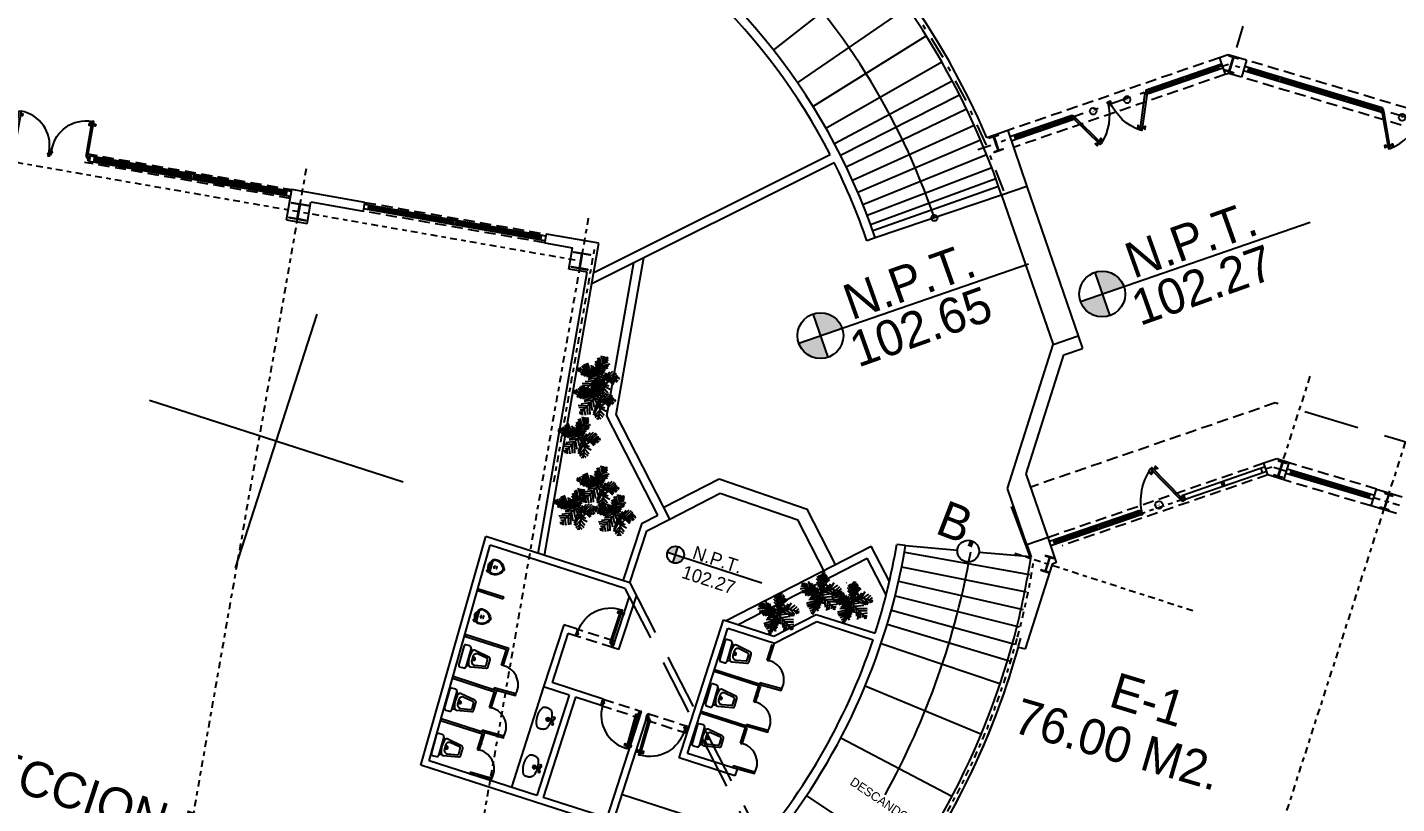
# Model space of a CAD drawing. Header units: millimetres. Extents: x 99 to 472, y 49 to 338.
# Drawn here: x 253.04 to 283.82, y 134.84 to 152.29 of the extents above; entities that cross this region are included whole.
import ezdxf
from ezdxf.enums import TextEntityAlignment as Align

# ---------------------------------------------------------------- set-up
doc = ezdxf.new("R2010")
doc.units = ezdxf.units.MM
for name, pattern in [('ACAD_ISO04W100', [30.5, 24, -3, 0.5, -3]), ('DASHDOT', [1, 0.5, -0.25, 0, -0.25]), ('HIDDEN', [0.375, 0.25, -0.125])]:
    doc.linetypes.add(name, pattern=pattern)
for name, color, linetype in [('AUX2', 6, 'Continuous'), ('BANQUETA', 4, 'Continuous'), ('BANQUETA.', 2, 'Continuous'), ('CALLES', 4, 'Continuous'), ('COLS', 1, 'Continuous'), ('CROQUIS', 8, 'Continuous'), ('EJE', 8, 'DASHDOT'), ('EJES CALLE', 4, 'ACAD_ISO04W100'), ('LOCALES', 5, 'Continuous'), ('MOBB', 244, 'Continuous'), ('MURO', 5, 'Continuous'), ('NIVELES', 32, 'Continuous'), ('PUERTA', 4, 'Continuous'), ('PUERTAS', 2, 'Continuous'), ('TEXTOS_Y_COTAS', 7, 'Continuous'), ('TRAZO', 8, 'Continuous'), ('veg', 3, 'Continuous')]:
    doc.layers.add(name, color=color, linetype=linetype)
doc.styles.add('ATTR', font='romans.shx', dxfattribs={"width": 0.8, "height": 0.7})
doc.styles.add('H1', font='hand.shx', dxfattribs={"height": 0.15})

# ---------------------------------------------------------------- blocks, each defined once
blk = doc.blocks.new('arbol4')
for p, q in [((-0.36954, 1.97838), (-1.23894, 2.39634)), ((-0.45648, 2.42424), (-0.9564, 2.75862)), ((-0.54342, 2.81436), (-0.7173, 2.95368)), ((0.06774, -0.40404), (-0.56226, 3.01596)), ((-0.4782, 2.70288), (-0.32604, 2.95368)), ((-0.39126, 2.20134), (-0.08694, 2.56356)), ((-0.2826, 1.75548), (0.34776, 2.47998)), ((-0.2391, 1.25388), (0.69552, 2.39634)), ((-2.78214, 0.78018), (-3.28206, 0.6966)), ((-2.36916, 0.41796), (-3.23856, 0.25074)), ((-1.82226, -0.13404), (-3.08226, 1.12596)), ((-2.84736, 0.86382), (-2.8908, 1.33752)), ((-2.54304, 1.30962), (-2.47788, 0.52944)), ((-2.23878, 1.1703), (-2.0214, 0.05574)), ((-2.0649, 1.28178), (-1.3911, -0.16722)), ((-0.80424, -0.27864), (-1.7823, 1.11456)), ((-0.15216, 0.75234), (-1.5867, 1.72758)), ((-0.2391, 1.28178), (-1.41282, 2.03412)), ((-1.3911, 1.03098), (-0.10872, 0.41796)), ((-1.17372, 0.41796), (0, -0.11148)), ((-0.10872, 0.58512), (0.58686, 1.86696)), ((0, 0), (0.60858, 1.1982)), ((0.06774, -0.40404), (1.68774, 0.13596)), ((0.30426, -0.30654), (0.73896, 1.05882)), ((0.6738, -0.19506), (1.13022, 1.1703)), ((1.04328, -0.05574), (1.45626, 1.47684)), ((1.39104, 0.02784), (1.71708, 1.53258)), ((1.52148, 0.05574), (2.86902, -0.30654)), ((1.68774, 0.13596), (2.94774, 1.75596)), ((1.69536, 0.13932), (1.93446, 1.75548)), ((1.84746, 0.33438), (2.95596, -0.0279)), ((1.9779, 1.44894), (2.0214, 0.58512)), ((2.06484, 0.58512), (2.99946, 0.25074)), ((2.1735, 1.56042), (2.30394, 0.9474)), ((2.23872, 0.78018), (2.95596, 0.66876)), ((2.39088, 1.644), (2.58648, 1.30962)), ((2.49954, 1.14246), (2.99946, 1.08672)), ((2.6952, 1.3932), (3.1299, 1.44894)), ((2.71692, 1.78332), (2.78208, 1.56042)), ((-1.93446, -0.0279), (-3.06468, -0.08364)), ((-1.6302, -0.19506), (-2.80386, -0.75234)), ((-0.97812, -1.30968), (-2.4996, -1.53258)), ((-1.6302, -2.1456), (-2.4996, -2.28492)), ((-1.3911, -1.6998), (-2.47788, -1.72764)), ((-1.5432, -1.97844), (-2.34744, -1.95054)), ((-1.21722, -0.22296), (-2.217, -0.89172)), ((-1.28226, -1.57404), (-2.18226, -3.10404)), ((0.06774, -0.40404), (-1.82226, -0.13404)), ((-0.89118, -0.27864), (-1.73886, -0.9753)), ((-0.84768, -1.17036), (-1.73886, -1.17036)), ((-1.43454, -1.83912), (-1.30416, -3.1209)), ((0.06774, -0.40404), (-1.28226, -1.57404)), ((-0.32604, -0.33438), (-1.21722, -0.89172)), ((-1.17372, -1.50474), (-0.99984, -3.06516)), ((-0.32604, -0.75234), (-1.13028, -1.00314)), ((-0.9564, -1.30968), (-0.69552, -2.81436)), ((-0.73902, -1.08672), (-0.45648, -2.3685)), ((-0.49992, -0.91956), (-0.30432, -1.81122)), ((-0.21738, -0.61302), (-0.15216, -1.28178)), ((0.21732, -0.58518), (-0.02172, -1.61616)), ((0.06774, -0.40404), (1.14774, -1.75404)), ((0.17388, -0.55734), (1.52148, -0.9753)), ((0.36948, -0.78024), (0.1956, -1.95054)), ((0.60858, -1.08672), (0.28254, -2.56356)), ((0.45642, -0.30654), (1.63014, -0.91956)), ((0.91284, -1.4211), (0.45642, -2.81436)), ((0.52164, -0.9474), (1.99962, -1.28178)), ((1.15194, -1.75548), (0.56508, -3.14874)), ((0.73896, -0.19506), (1.91268, -0.75234)), ((0.80418, -1.30968), (2.28216, -1.53258)), ((1.28238, -2.22918), (1.02156, -3.093)), ((1.04328, -1.58832), (2.23872, -1.78338)), ((1.14774, -1.75404), (1.68774, -3.55404)), ((1.15194, -0.05574), (2.1735, -0.61302)), ((1.17372, -1.75548), (2.49954, -2.1456)), ((1.21716, -1.9227), (2.39088, -2.3964)), ((-1.7823, -2.45214), (-2.47788, -2.53572)), ((-1.99968, -2.78652), (-2.39094, -2.95368)), ((-1.89102, -2.6193), (-1.84752, -3.06516)), ((-1.67364, -2.25708), (-1.60842, -3.03726)), ((1.43454, -2.67504), (1.23888, -3.31596)), ((1.3476, -2.3685), (2.4126, -2.8422)), ((1.43454, -2.70288), (2.13006, -3.093)), ((1.5432, -3.14874), (1.45626, -3.45528)), ((1.5432, -3.00942), (1.91268, -3.26022)), ((1.67358, -3.39954), (1.76052, -3.45528))]:
    blk.add_line(p, q)
at = {"style": 'ATTR', "width": 0.8, "flags": 9}
blk.add_attdef('ESTCODE', (0.06774, -0.40404), '', height=0.042, dxfattribs=at)
blk = doc.blocks.new('A$C20FC3698')
at = {"layer": 'veg', "xscale": 0.9999998995489492, "yscale": 0.9999998995489492, "zscale": 0.9999998995489492}
blk.add_blockref('arbol4', (3.28, 3.55, -6.65), dxfattribs=at)
blk = doc.blocks.new('PUE90')
at = {"color": 0, "linetype": 'ByBlock'}
for p, q in [((-0.871, 0.776), (-0.862, 0.776)), ((-0.871, 0.749), (-0.862, 0.749)), ((-0.862, 0.777), (-0.862, 0.749)), ((-0.856, 0.782), (-0.857, 0.782)), ((-0.855, 0.744), (-0.857, 0.744)), ((-0.855, 0.784), (-0.855, 0.742)), ((-0.845, 0.789), (-0.85, 0.789)), ((-0.85, 0.737), (-0.845, 0.737)), ((-0.805, 0.789), (-0.8, 0.789)), ((-0.8, 0.737), (-0.805, 0.737)), ((-0.795, 0.784), (-0.795, 0.742)), ((-0.795, 0.782), (-0.794, 0.782)), ((-0.795, 0.744), (-0.794, 0.744)), ((-0.789, 0.777), (-0.789, 0.749)), ((-0.779, 0.749), (-0.789, 0.749)), ((-0.779, 0.776), (-0.788, 0.776))]:
    blk.add_line(p, q, dxfattribs=at)
for points in [[(-0.898, 0.789), (-0.898, 0.737), (-0.871, 0.744), (-0.871, 0.781)], [(-0.805, 0.026), (-0.845, 0.026), (-0.845, 0.833), (-0.805, 0.833)], [(-0.752, 0.789), (-0.752, 0.737), (-0.779, 0.744), (-0.779, 0.781)], [(-0.872, 0.056), (-0.9, 0.056), (-0.9, -0.056), (-0.872, -0.056)], [(-0.87, -0.01), (-0.846, -0.01), (-0.846, -0.008), (-0.868, -0.008), (-0.868, 0.016), (-0.87, 0.016)], [(-0.03, -0.01), (-0.054, -0.01), (-0.054, -0.008), (-0.032, -0.008), (-0.032, 0.016), (-0.03, 0.016)], [(-0.028, 0.056), (0, 0.056), (0, -0.056), (-0.028, -0.056)]]:
    blk.add_lwpolyline(points, close=True, dxfattribs=at)
for centre, radius, start, end in [((-0.857, 0.777), 0.005, 90, 180), ((-0.857, 0.749), 0.005, 180, 270), ((-0.85, 0.784), 0.005, 90, 180), ((-0.85, 0.742), 0.005, 180, 270), ((-0.805, 0.056), 0.777, 0, 90), ((-0.8, 0.784), 0.005, 360, 90), ((-0.8, 0.742), 0.005, 270, 0), ((-0.794, 0.777), 0.005, 0, 90), ((-0.794, 0.749), 0.005, 270, 0)]:
    blk.add_arc(centre, radius, start, end, dxfattribs=at)
blk = doc.blocks.new('MUBA02PL')
at = {"color": 0, "linetype": 'ByBlock'}
for p, q in [((0.025, -0.225), (0.025, 0.225)), ((0.145, 0.25), (0.05, 0.25)), ((0.18, 0.212), (0.18, 0.215)), ((0.18, 0.212), (0.18, -0.212)), ((0.208, 0.178), (0.238, 0.171)), ((0.609, 0.128), (0.284, 0.187)), ((0.65, -0.079), (0.65, 0.079)), ((0.05, -0.25), (0.145, -0.25)), ((0.18, -0.215), (0.18, -0.212)), ((0.208, -0.178), (0.238, -0.171)), ((0.284, -0.187), (0.609, -0.128))]:
    blk.add_line(p, q, dxfattribs=at)
for points in [[(0.575, 0.089), (0.365, 0.127, 0.467538), (0.27, 0.048), (0.27, -0.048, 0.467538), (0.365, -0.127), (0.575, -0.089, 0.362827), (0.6, -0.059), (0.6, 0.059, 0.362827)], [(0.285, -0.025, 2), (0.285, 0.025)]]:
    blk.add_lwpolyline(points, format="xyb", close=True, dxfattribs=at)
for centre, radius, start, end in [((0.05, 0.225), 0.025, 90, 180), ((0.145, 0.215), 0.035, 0, 90), ((0.215, 0.212), 0.035, 180, 257.3856), ((0.641, 0), 0.441, 159.3632, 200.6368), ((0.276, 0.138), 0.05, 79.7685, 159.3632), ((0.6, 0.079), 0.05, 0, 79.7685), ((0.05, -0.225), 0.025, 180, 270), ((0.145, -0.215), 0.035, 270, 0), ((0.215, -0.212), 0.035, 102.6144, 180), ((0.276, -0.138), 0.05, 200.6368, 280.2315), ((0.6, -0.079), 0.05, 280.2315, 0)]:
    blk.add_arc(centre, radius, start, end, dxfattribs=at)
blk = doc.blocks.new('MUBA06PL')
at = {"color": 0, "linetype": 'ByBlock'}
for p, q in [((0.201, 0.024), (0.231, 0.024)), ((0.201, -0.024), (0.231, -0.024))]:
    blk.add_line(p, q, dxfattribs=at)
for points in [[(0.075, 0), (0.075, 0.013, -0.267949), (0.1, 0.057, 0.267949)], [(0.075, 0), (0.075, -0.013, 0.267949), (0.1, -0.057, -0.010084), (0.102, -0.058)], [(0.119, -0.075, -0.131652), (0.125, -0.1), (0.125, -0.104, 0.198912), (0.14, -0.14), (0.151, -0.15, 0.198912), (0.186, -0.165), (0.194, -0.165, 0.336133), (0.425, -0.025, 0.414214), (0.425, 0.025, 0.336133), (0.194, 0.165), (0.186, 0.165, 0.198912), (0.151, 0.15), (0.14, 0.14, 0.035489), (0.135, 0.134)], [(0.123, 0.085, 0.076321), (0.125, 0.1)], [(0.15, 0.121, -0.073764), (0.156, 0.127, 0.047441), (0.163, 0.134, -0.239556), (0.188, 0.145, 0.041082), (0.196, 0.145, -0.335935), (0.407, 0.018, -0.414214), (0.407, -0.018, -0.335935), (0.196, -0.145, 0.041082), (0.188, -0.145, -0.239556), (0.163, -0.134, 0.047441), (0.156, -0.127, -0.223675), (0.145, -0.104), (0.145, 0), (0.145, 0.104, -0.091524), (0.147, 0.115)]]:
    blk.add_lwpolyline(points, format="xyb", dxfattribs=at)
for points in [[(0.09, 0.13), (0.08, 0.13), (0.08, 0.11), (0.09, 0.11)], [(0.1, 0.1), (0.09, 0.1), (0.09, 0.14), (0.13, 0.14), (0.13, 0.1), (0.1, 0.1)], [(0.1, 0.075), (0.09, 0.075), (0.09, 0.085), (0.13, 0.085), (0.13, 0.075), (0.12, 0.075)], [(0.1, 0.085), (0.1, 0.1)], [(0.1, 0.017), (0.1, 0.03), (0.12, 0.03), (0.12, 0.017)], [(0.105, 0.03), (0.105, 0.05), (0.115, 0.05), (0.115, 0.03)], [(0.12, 0.085), (0.12, 0.1)], [(0.13, 0.135), (0.135, 0.135), (0.135, 0.105), (0.13, 0.105)], [(0.135, 0.13), (0.14, 0.13), (0.14, 0.11), (0.135, 0.11)], [(0.14, 0.125), (0.15, 0.125), (0.15, 0.115), (0.14, 0.115)], [(0.261, 0.024), (0.273, 0.024), (0.273, -0.024), (0.261, -0.024)], [(0.1, -0.017), (0.1, -0.025), (0.12, -0.025), (0.12, -0.017)], [(0.105, -0.025), (0.1, -0.075), (0.12, -0.075), (0.115, -0.025)]]:
    blk.add_lwpolyline(points, dxfattribs=at)
blk.add_lwpolyline([(0.1, 0.05), (0.12, 0.05), (0.12, 0.075), (0.1, 0.075)], close=True, dxfattribs=at)
for radius in [0.02, 0.01]:
    blk.add_circle((0.11, 0), radius, dxfattribs=at)
blk.add_arc((0.231, 0), 0.024, 90, 270, dxfattribs=at)
blk = doc.blocks.new('LLAVES')
at = {"color": 0, "linetype": 'ByBlock'}
for p, q in [((0.015, 0.005), (0.015, -0.005)), ((0.095, 0.01), (0.02, 0.01)), ((0.1, -0.005), (0.1, 0.005)), ((0.02, -0.01), (0.095, -0.01))]:
    blk.add_line(p, q, dxfattribs=at)
for centre in [(0.013, 0.035), (0.013, -0.035)]:
    blk.add_circle(centre, 0.013, dxfattribs=at)
for centre, start, end in [((0.02, 0.005), 90, 180), ((0.095, 0.005), 0, 90), ((0.02, -0.005), 180, 270), ((0.095, -0.005), 270, 360)]:
    blk.add_arc(centre, 0.005, start, end, dxfattribs=at)
blk = doc.blocks.new('PUERTA90')
for p, q in [((0.087, 0.583), (0.051, 0.566)), ((0.182, 0.522), (0.156, 0.577)), ((0.037, 0.455), (0.011, 0.509)), ((0.049, 0.499), (0.067, 0.507)), ((0.053, 0.49), (0.071, 0.498)), ((0.14, 0.541), (0.121, 0.533)), ((0.144, 0.532), (0.126, 0.524)), ((0.434, -0.16), (0.397, -0.177)), ((0.45, -0.197), (0.397, -0.177)), ((0.414, -0.213), (0.434, -0.16))]:
    blk.add_line(p, q)
blk.add_lwpolyline([(0.051, 0.566, 0.210556), (-0.41, -0.237), (-0.395, -0.237), (-0.395, -0.252), (-0.41, -0.252)], format="xyb")
for points in [[(0.051, 0.566), (0.104, 0.547), (0.068, 0.53), (0.087, 0.583)], [(0.087, 0.489), (0.073, 0.494), (0.065, 0.512), (0.07, 0.525)], [(0.123, 0.506), (0.128, 0.519), (0.119, 0.537), (0.106, 0.542)], [(0.45, -0.252), (0.435, -0.252), (0.435, -0.237), (0.45, -0.237)]]:
    blk.add_lwpolyline(points)
for points in [[(0.45, -0.197), (0.087, 0.583), (0.051, 0.566), (0.414, -0.213)], [(0.182, 0.522), (0.146, 0.528), (0.137, 0.546), (0.156, 0.577), (0.165, 0.581), (0.191, 0.526)], [(0.002, 0.505), (0.011, 0.509), (0.047, 0.503), (0.055, 0.485), (0.037, 0.455), (0.027, 0.45)]]:
    blk.add_lwpolyline(points, close=True)
at = {"linetype": 'Continuous'}
for points in [[(-0.43, -0.262), (-0.43, -0.172), (-0.41, -0.172), (-0.41, -0.262)], [(0.47, -0.262), (0.47, -0.172), (0.45, -0.172), (0.45, -0.262)]]:
    blk.add_lwpolyline(points, close=True, dxfattribs=at)
at = {"layer": 'TEXTOS_Y_COTAS'}
blk.add_circle((-0.028, -0.182), 0.0765, dxfattribs=at)
at = {"layer": 'TEXTOS_Y_COTAS', "insert": (-0.083, -0.163), "char_height": 0.03, "width": 0.1975, "attachment_point": 1}
blk.add_mtext('\\fGraphite Light ATT|b0|i0|c162|p66;0.90', dxfattribs=at)

msp = doc.modelspace()

# ---------------------------------------------------------------- hatches: boundary and pattern name
at = {"layer": 'NIVELES'}
for points in [[(277.03353, 146.77901), (277.20206, 146.29132), (277.68975, 146.45985, 0.15795149), (277.49827, 146.71382, 0.24052554)], [(276.71436, 146.12279, 0.41421356), (277.37059, 145.80362), (277.20206, 146.29132)], [(270.69959, 145.84418), (270.86812, 145.35648), (271.35581, 145.52501, 0.15795149), (271.16432, 145.77899, 0.24052554)], [(270.38042, 145.18795, 0.41421356), (271.03665, 144.86879), (270.86812, 145.35648)]]:
    msp.add_hatch(color=256, dxfattribs=at).paths.add_polyline_path(points)
h = msp.add_hatch(color=256, dxfattribs=at)
h.paths.add_polyline_path([(267.67071, 140.61258, 0.41421356), (267.42909, 140.49), (267.61119, 140.43048)])
h.paths.add_polyline_path([(267.7933, 140.37096), (267.61119, 140.43048), (267.55167, 140.24837, 0.41421356)])

# ---------------------------------------------------------------- linework, layer by layer
at = {"color": 8, "linetype": 'DASHDOT', "ltscale": 0.3}
for p, q in [((211.12489, 156.53758), (265.48082, 147.03682)), ((279.9003, 151.41468, 119.21033), (280.03921, 151.46247, 119.21033)), ((259.30495, 149.10651), (249.17686, 91.16154)), ((265.64877, 147.99769), (255.61364, 90.58451)), ((264.87662, 142.07175), (265.79862, 147.34673)), ((281.14187, 142.15698), (281.87883, 144.44537)), ((280.11361, 130.82505), (284.03695, 143.00772)), ((281.01632, 142.40214), (280.78854, 142.32378)), ((281.20285, 142.34632, 125.97213), (281.01632, 142.40214, 125.61279)), ((281.34638, 142.30269), (281.19486, 142.35148)), ((279.01884, 141.67408), (278.02594, 141.33254)), ((283.30611, 141.717, 130.02396), (283.88105, 141.54497)), ((279.23778, 139.16849), (275.16009, 140.48232))]:
    msp.add_line(p, q, dxfattribs=at)
at = {"color": 9, "linetype": 'HIDDEN'}
for p, q in [((279.83524, 151.60381, 206.37533), (275.07677, 149.96698, 206.37533)), ((288.34932, 149.18472, 134.99027), (280.44554, 151.54965, 119.76402)), ((279.96535, 151.22556, 206.37533), (275.20688, 149.58873, 206.37533)), ((288.23465, 148.80151, 134.99027), (280.33088, 151.16643, 119.76402)), ((254.35983, 149.44761), (258.98542, 148.63911)), ((258.95107, 148.44208), (254.32539, 149.2506)), ((264.6732, 147.44192), (260.59437, 148.15485)), ((260.62881, 148.35187), (264.70764, 147.63894)), ((281.08851, 143.84186), (275.5937, 141.95176)), ((280.83823, 142.48676), (275.98403, 140.81701)), ((280.92797, 142.22586), (276.30092, 140.63424)), ((283.36743, 141.90741, 130.03165), (281.4079, 142.49373, 126.25671)), ((283.24479, 141.52658, 130.01628), (281.28526, 142.1129, 126.24134)), ((266.19622, 138.34392), (265.33508, 138.6164)), ((266.24163, 138.48744), (265.38122, 138.7597)), ((265.93518, 137.04205), (266.79492, 136.76522)), ((265.98131, 137.18534), (266.84105, 136.90851)), ((266.93821, 136.71908), (267.87096, 136.41875)), ((266.98434, 136.86237), (267.9171, 136.56204))]:
    msp.add_line(p, q, dxfattribs=at)
at = {"color": 5, "linetype": 'Continuous', "ltscale": 0.3}
for p, q in [((275.07677, 149.96698), (275.50887, 148.71078)), ((258.867, 147.96158), (258.98542, 148.63911)), ((260.62881, 148.35187), (258.98542, 148.63911)), ((259.32831, 147.88095), (259.41254, 148.36287)), ((259.41229, 148.36147), (260.59437, 148.15485)), ((260.59437, 148.15485), (260.62881, 148.35187)), ((258.867, 147.96158), (259.32831, 147.88095)), ((264.663, 140.414), (265.88972, 147.43232)), ((264.6732, 147.44192), (264.70764, 147.63894)), ((264.6732, 147.44192), (265.29547, 147.33316)), ((265.88972, 147.43232), (264.70764, 147.63894)), ((265.21148, 146.85264), (265.29547, 147.33316)), ((265.62353, 146.78062), (265.21148, 146.85264)), ((264.51884, 140.46042), (265.62353, 146.78062)), ((281.12414, 142.58511), (280.83823, 142.48676)), ((281.4079, 142.49373, 126.25671), (281.12414, 142.58511, 126.25671)), ((280.92797, 142.22586), (280.83823, 142.48676)), ((281.28465, 142.111), (280.92797, 142.22586)), ((281.28486, 142.11164), (281.4079, 142.49373)), ((283.24479, 141.52658), (283.36743, 141.90741)), ((283.36743, 141.90741), (283.94237, 141.73538, 131.13925)), ((283.81973, 141.35455), (283.24479, 141.52658, 130.01628)), ((261.88749, 135.70021), (263.34466, 140.8385)), ((266.57938, 139.79695), (263.34466, 140.8385)), ((275.98403, 140.81701), (275.50933, 140.65372)), ((276.17782, 140.25365), (275.98403, 140.81701)), ((262.07197, 135.79895), (263.44709, 140.64793)), ((266.47426, 139.67321), (263.44709, 140.64793)), ((272.78113, 140.63921), (272.58135, 140.65704)), ((275.50933, 140.65372), (275.60185, 140.38476)), ((276.07947, 140.21982), (275.46631, 138.31586)), ((276.17782, 140.25365), (276.07947, 140.21982)), ((266.56616, 139.49285), (266.19622, 138.34392)), ((266.33951, 138.29778), (266.73215, 139.49907)), ((265.09603, 138.85632), (264.64556, 137.45729)), ((265.38262, 138.76404), (265.09603, 138.85632)), ((267.69309, 135.86634), (268.69121, 138.96619)), ((268.69121, 138.96619), (269.82276, 138.60185)), ((269.82276, 138.60185), (270.77403, 139.08972)), ((269.83593, 138.44002), (270.78652, 138.92755)), ((270.77403, 139.08972), (272.09727, 138.66365)), ((270.78652, 138.92755), (272.05047, 138.52058)), ((265.19179, 138.66254), (264.83499, 137.55444)), ((265.33508, 138.6164), (265.19179, 138.66254)), ((267.88252, 135.96349), (268.78853, 138.77727)), ((268.78853, 138.77727), (269.83593, 138.44002)), ((266.33951, 138.29778), (266.19622, 138.34392)), ((275.31715, 138.35549), (275.46631, 138.31586)), ((265.21669, 137.2734), (264.64556, 137.45729)), ((265.98131, 137.18534), (264.83499, 137.55444)), ((265.21669, 137.2734), (264.49112, 135.02001)), ((265.35947, 137.22742), (264.6339, 134.97404)), ((265.93518, 137.04205), (265.35947, 137.22742)), ((265.98131, 137.18534), (265.93518, 137.04205)), ((266.84105, 136.90851), (266.06935, 134.51184)), ((266.98434, 136.86237), (266.21264, 134.4657)), ((267.86419, 136.57717), (267.82211, 136.42878)), ((267.87157, 136.41475), (267.82211, 136.42878)), ((267.86419, 136.57717), (267.91366, 136.56315)), ((264.49112, 135.02001), (262.07197, 135.79895)), ((268.94619, 135.46286), (267.69309, 135.86634)), ((268.99232, 135.60615), (267.88252, 135.96349)), ((269.23712, 133.3337), (261.88749, 135.70021)), ((268.99232, 135.60615), (268.94619, 135.46286)), ((266.06935, 134.51184), (264.6339, 134.97404))]:
    msp.add_line(p, q, dxfattribs=at)
at = {"color": 32}
for p, q in [((276.71436, 146.12279), (281.87839, 147.90729)), ((270.38042, 145.18795), (275.54445, 146.97246)), ((277.03353, 146.77901), (277.37059, 145.80362)), ((270.69959, 145.84418), (271.03665, 144.86879))]:
    msp.add_line(p, q, dxfattribs=at)
at = {"color": 1, "linetype": 'Continuous', "ltscale": 0.3}
for p, q in [((281.25052, 142.51067), (281.15305, 142.20801)), ((281.16501, 142.55502), (281.1601, 142.53979)), ((281.1601, 142.53979), (281.35046, 142.47849)), ((281.26004, 142.50761), (281.16257, 142.20494)), ((281.16501, 142.55502), (281.35536, 142.49372)), ((281.06263, 142.23713), (281.05773, 142.2219)), ((281.05773, 142.2219), (281.24808, 142.1606)), ((281.06263, 142.23713), (281.25299, 142.17582)), ((281.35536, 142.49372), (281.35046, 142.47849)), ((281.25299, 142.17582), (281.24808, 142.1606)), ((283.63719, 141.78272), (283.53972, 141.48005)), ((283.55168, 141.82706), (283.54677, 141.81183)), ((283.54677, 141.81183), (283.73713, 141.75053)), ((283.64671, 141.77965), (283.54924, 141.47698)), ((283.55168, 141.82706), (283.74203, 141.76576)), ((283.74203, 141.76576), (283.73713, 141.75053)), ((283.4493, 141.50917), (283.4444, 141.49394)), ((283.4444, 141.49394), (283.63475, 141.43264)), ((283.4493, 141.50917), (283.63966, 141.44787)), ((283.63966, 141.44787), (283.63475, 141.43264)), ((276.01355, 140.37438), (275.91607, 140.07171)), ((275.92803, 140.41872), (275.92313, 140.40349)), ((275.92313, 140.40349), (276.11348, 140.34219)), ((276.02306, 140.37131), (275.92559, 140.06864)), ((275.92803, 140.41872), (276.11839, 140.35742)), ((276.11839, 140.35742), (276.11348, 140.34219)), ((275.82565, 140.10083), (275.82075, 140.0856)), ((275.82075, 140.0856), (276.01111, 140.0243)), ((275.82565, 140.10083), (276.01601, 140.03953)), ((276.01601, 140.03953), (276.01111, 140.0243))]:
    msp.add_line(p, q, dxfattribs=at)
at = {"color": 3, "linetype": 'Continuous', "ltscale": 0.3}
for p, q in [((263.16537, 139.62376), (263.73888, 139.43909)), ((263.1777, 139.66723), (263.75121, 139.48256)), ((263.73888, 139.43909), (263.75121, 139.48256)), ((262.86707, 138.60266), (263.81001, 138.29904)), ((262.8794, 138.64613), (263.86301, 138.32942)), ((263.69709, 137.94836), (263.81001, 138.29904)), ((263.73626, 137.93575), (263.86301, 138.32942)), ((269.67093, 138.05938), (269.78546, 138.41505)), ((269.7101, 138.04677), (269.83688, 138.44051)), ((269.67093, 138.05938), (269.7101, 138.04677)), ((262.59788, 137.65342), (263.54081, 137.3498)), ((262.6102, 137.69689), (263.59382, 137.38018)), ((269.52339, 137.4669), (268.47527, 137.80439)), ((269.53606, 137.50626), (268.48794, 137.84374)), ((263.4279, 136.99912), (263.54081, 137.3498)), ((263.46706, 136.98651), (263.59382, 137.38018)), ((269.37012, 137.12513), (269.48429, 137.4797)), ((269.40928, 137.11252), (269.52235, 137.46367)), ((269.53606, 137.50626), (269.52339, 137.4669)), ((269.46147, 137.27459), (269.4488, 137.23524)), ((262.32868, 136.70418), (263.27162, 136.40057)), ((262.34101, 136.74765), (263.32463, 136.43094)), ((269.22251, 136.53246), (268.17439, 136.86994)), ((269.23518, 136.57182), (268.18706, 136.9093)), ((263.1587, 136.04988), (263.27162, 136.40057)), ((263.19787, 136.03727), (263.32463, 136.43094)), ((269.06924, 136.19068), (269.18341, 136.54526)), ((269.1084, 136.17807), (269.22147, 136.52923)), ((263.25006, 136.19935), (263.23738, 136.15999))]:
    msp.add_line(p, q, dxfattribs=at)
at = {"color": 3, "elevation": 119.21033}
msp.add_lwpolyline([(280.05802, 151.65546), (280.25225, 151.59578), (280.24713, 151.57909), (280.15456, 151.60753), (280.0613, 151.30403), (280.15387, 151.27559), (280.14874, 151.2589), (279.9545, 151.31858), (279.95963, 151.33527), (280.0522, 151.30683), (280.14545, 151.61033), (280.05289, 151.63877)], close=True, dxfattribs=at)
at = {"color": 3}
msp.add_lwpolyline([(274.66415, 149.80891), (274.8563, 149.875), (274.86198, 149.85849), (274.77041, 149.82699), (274.87369, 149.52676), (274.96526, 149.55826), (274.97094, 149.54174), (274.77879, 149.47565), (274.77311, 149.49216), (274.86468, 149.52366), (274.7614, 149.82389), (274.66983, 149.79239)], close=True, dxfattribs=at)
at = {"color": 3, "linetype": 'Continuous', "ltscale": 0.3}
for points in [[(263.53235, 137.43868), (263.52263, 137.404), (264.01312, 137.2665), (264.02285, 137.30118)], [(269.50626, 137.54989), (269.49654, 137.51521), (269.98703, 137.37771), (269.99675, 137.41239)], [(263.26316, 136.48944), (263.25344, 136.45476), (263.74393, 136.31726), (263.75365, 136.35194)], [(269.20538, 136.61545), (269.19565, 136.58077), (269.68615, 136.44327), (269.69587, 136.47795)], [(262.99396, 135.54021), (262.98424, 135.50552), (263.47474, 135.36802), (263.48446, 135.40271)], [(268.9045, 135.68101), (268.89477, 135.64632), (269.38527, 135.50883), (269.39499, 135.54351)]]:
    msp.add_lwpolyline(points, close=True, dxfattribs=at)
at = {"color": 2, "linetype": 'Continuous', "ltscale": 0.3}
msp.add_circle((273.42897, 148.00269), 0.06817, dxfattribs=at)
at = {"color": 32}
for centre in [(277.20206, 146.29132), (270.86812, 145.35648)]:
    msp.add_circle(centre, 0.51599, dxfattribs=at)
at = {"color": 5, "linetype": 'Continuous', "ltscale": 0.3}
for centre, radius, start, end in [((258.63925, 142.98727), 14.33549, 320.186245, 350.572849), ((258.63925, 142.98727), 14.13549, 342.189517, 350.511521), ((258.66032, 142.98871), 17.13912, 350.090225, 351.270454), ((258.66032, 142.98871), 17.13912, 345.14343, 350.090225), ((258.63925, 142.98727), 14.13549, 317.970684, 341.57934), ((258.63925, 142.98727), 17.15912, 316.232334, 345.166136), ((258.63925, 142.98727), 17.30912, 325.35178, 345.166136), ((258.63925, 142.98727), 17.30912, 325.35178, 344.479013)]:
    msp.add_arc(centre, radius, start, end, dxfattribs=at)
at = {"color": 8, "linetype": 'DASHDOT', "ltscale": 0.3}
for centre, radius, start, end in [((258.66032, 142.98871), 17.21412, 345.14343, 351.1195), ((258.63925, 142.98727), 17.23412, 307.168668, 345.166136)]:
    msp.add_arc(centre, radius, start, end, dxfattribs=at)
at = {"color": 1, "linetype": 'Continuous', "ltscale": 0.3}
msp.add_arc((258.80106, 143.43821), 13.16851, 343.95437, 343.995508, dxfattribs=at)
at = {"color": 3, "linetype": 'Continuous', "ltscale": 0.3}
for centre in [(263.62598, 137.50686), (269.59989, 137.61807), (263.35679, 136.55762), (269.29901, 136.68363), (263.0876, 135.60838), (268.99813, 135.74918)]:
    msp.add_arc(centre, 0.44699, 332.60431, 80.854756, dxfattribs=at)
at = {"layer": 'BANQUETA'}
for p, q in [((280.37546, 151.31543, 173.7081), (283.46512, 150.39096, 173.7081)), ((280.40413, 151.41123, 173.7081), (283.49379, 150.48676, 173.7081)), ((280.49993, 151.38256, 173.7081), (280.47127, 151.28676, 173.7081)), ((280.477, 151.30592, 173.7081), (281.16559, 151.09989, 173.7081)), ((280.4856, 151.33466, 173.7081), (281.17419, 151.12863, 173.7081)), ((280.4942, 151.3634, 173.7081), (281.18279, 151.15737, 173.7081)), ((281.15985, 151.08073, 173.7081), (281.18852, 151.17653, 173.7081)), ((281.20775, 151.06639, 173.7081), (281.23642, 151.1622, 173.7081)), ((281.23069, 151.14304, 173.7081), (281.91927, 150.937, 173.7081)), ((281.21349, 151.08555, 173.7081), (281.90207, 150.87952, 173.7081)), ((281.22209, 151.1143, 173.7081), (281.91067, 150.90826, 173.7081)), ((281.89634, 150.86036, 173.7081), (281.92501, 150.95616, 173.7081)), ((281.94424, 150.84603, 173.7081), (281.97291, 150.94183, 173.7081)), ((281.94998, 150.86519, 173.7081), (282.66251, 150.65198, 173.7081)), ((281.95857, 150.89393, 173.7081), (282.67111, 150.68073, 173.7081)), ((281.96717, 150.92267, 173.7081), (282.67971, 150.70947, 173.7081)), ((282.65678, 150.63282, 173.7081), (282.68544, 150.72863, 173.7081)), ((282.70468, 150.61849, 173.7081), (282.73335, 150.71429, 173.7081)), ((282.71041, 150.63765, 173.7081), (283.42295, 150.42445, 173.7081)), ((282.71901, 150.66639, 173.7081), (283.43155, 150.45319, 173.7081)), ((282.72761, 150.69513, 173.7081), (283.44015, 150.48193, 173.7081)), ((283.41722, 150.40529, 173.7081), (283.44588, 150.50109, 173.7081)), ((280.86684, 142.40359), (278.98997, 141.75799)), ((279.06978, 141.67969), (280.89937, 142.30903)), ((280.8048, 142.2765), (280.77228, 142.37107)), ((280.99909, 142.20296), (280.99909, 142.20296)), ((283.29078, 141.66939, 130.02204), (281.33125, 142.25571, 126.24711)), ((283.32144, 141.7646, 130.02588), (281.36191, 142.35092, 126.25095)), ((281.42708, 142.22704), (281.45774, 142.32225)), ((282.29319, 141.98876, 128.08919), (281.43321, 142.24608, 126.43248)), ((282.29319, 141.98876, 128.08919), (281.43321, 142.24608, 126.43248)), ((282.30239, 142.01733, 128.09034), (281.44241, 142.27464, 126.43363)), ((282.31159, 142.04589, 128.0915), (281.45161, 142.30321, 126.43478)), ((279.91365, 141.96997), (279.88112, 142.06453)), ((279.96093, 141.98623), (279.92841, 142.08079)), ((282.31772, 142.06493), (282.28706, 141.96972)), ((282.36563, 142.05059), (282.33497, 141.95539)), ((283.20109, 141.71711, 129.83821), (282.3411, 141.97443, 128.18149)), ((283.20109, 141.71711, 129.83821), (282.3411, 141.97443, 128.18149)), ((283.21028, 141.74567, 129.83936), (282.3503, 142.00299, 128.18264)), ((283.21948, 141.77423, 129.84051), (282.3595, 142.03155, 128.1838)), ((279.07588, 141.66197), (279.0286, 141.64571)), ((279.07588, 141.66197), (279.03725, 141.77425)), ((283.19495, 141.69807), (283.22561, 141.79327)), ((278.0474, 141.42385), (276.01569, 140.72498)), ((278.07993, 141.32929), (276.04822, 140.63042)), ((278.00642, 141.38928), (277.12588, 141.08639)), ((278.01618, 141.36091), (277.13564, 141.05802)), ((278.02594, 141.33254), (277.1454, 141.02965)), ((278.03265, 141.31303), (278.00012, 141.40759)), ((278.07993, 141.32929), (278.0474, 141.42385)), ((277.0786, 141.07012), (276.11655, 140.7392)), ((277.08836, 141.04175), (276.12631, 140.71083)), ((277.09812, 141.01339), (276.13607, 140.68246)), ((277.10483, 140.99388), (277.0723, 141.08844)), ((277.15211, 141.01014), (277.11958, 141.1047)), ((276.14278, 140.66295), (276.11025, 140.75751))]:
    msp.add_line(p, q, dxfattribs=at)
at = {"layer": 'BANQUETA.', "color": 1}
for p, q in [((265.77498, 146.77591), (271.08516, 149.42892)), ((265.73217, 146.53095), (271.17583, 149.25064)), ((272.10042, 147.55216), (271.91101, 147.48793)), ((266.06911, 143.55161), (266.67192, 147.00046)), ((266.27767, 143.58322), (266.89438, 147.1116)), ((276.096, 145.15933), (276.66337, 145.35449)), ((275.07302, 141.92213), (276.096, 145.15933)), ((276.33651, 144.9248), (276.76096, 145.0708)), ((275.49118, 142.24979), (276.33651, 144.9248)), ((267.21315, 141.32095), (266.06911, 143.55161)), ((267.48271, 141.23363), (266.27767, 143.58322)), ((275.98403, 140.81701), (275.49118, 142.24979)), ((275.50933, 140.65372), (275.07302, 141.92213)), ((266.86059, 141.14014), (267.21315, 141.32095)), ((266.4368, 139.84355), (266.86059, 141.14014)), ((266.96161, 140.96637), (267.48271, 141.23363)), ((266.57938, 139.79695), (266.96161, 140.96637)), ((270.85503, 140.03035), (272.00822, 140.62178)), ((272.4166, 139.82552), (272.00822, 140.62178)), ((269.01507, 138.86191), (271.92153, 140.35255)), ((272.34476, 139.52734), (271.92153, 140.35255)), ((268.74584, 138.9486), (270.85503, 140.03035))]:
    msp.add_line(p, q, dxfattribs=at)
for radius, start, end in [(14.21412, 18.732606, 100.834886), (14.01412, 27.364808, 100.733006), (14.01412, 18.732606, 26.547094)]:
    msp.add_arc((258.63925, 142.98727), radius, start, end, dxfattribs=at)
at = {"layer": 'BANQUETA.'}
msp.add_arc((258.63925, 142.98727), 15.61699, 18.732606, 45.308734, dxfattribs=at)
at = {"layer": 'CALLES', "linetype": 'Continuous'}
for p, q in [((258.97862, 148.59969), (254.54995, 149.37377)), ((258.95795, 148.48149), (254.52929, 149.25556)), ((258.85945, 148.4987), (258.88011, 148.61691))]:
    msp.add_line(p, q, dxfattribs=at)
at = {"layer": 'CALLES', "color": 8}
for p, q in [((257.72088, 140.13556), (259.55762, 145.83898)), ((255.78754, 143.90564), (261.49096, 142.06889))]:
    msp.add_line(p, q, dxfattribs=at)
at = {"layer": 'COLS'}
for points in [[(258.9251, 148.00218), (258.92811, 148.01939), (259.10403, 147.98864), (259.15925, 148.30452), (258.98332, 148.33527), (258.98633, 148.35247), (259.34913, 148.28906), (259.34612, 148.27186), (259.17019, 148.30261), (259.11498, 147.98672), (259.29091, 147.95597), (259.2879, 147.93877)], [(265.26934, 146.89329), (265.27235, 146.91049), (265.44828, 146.87974), (265.50349, 147.19563), (265.32756, 147.22638), (265.33057, 147.24358), (265.69337, 147.18016), (265.69036, 147.16296), (265.51444, 147.19371), (265.45922, 146.87783), (265.63515, 146.84708), (265.63214, 146.82987)]]:
    msp.add_lwpolyline(points, close=True, dxfattribs=at)
at = {"layer": 'CROQUIS', "color": 2}
msp.add_line((269.49349, 134.04189), (266.39719, 135.03886), dxfattribs=at)
at = {"layer": 'EJE', "color": 8, "linetype": 'DASHDOT'}
for p, q in [((286.0362, 171.28061, 206.37533), (280.04347, 151.25243, 206.37533)), ((305.24917, 143.91927, 167.6575), (280.03921, 151.46247, 119.09168)), ((279.89752, 151.42274), (274.40485, 149.53337))]:
    msp.add_line(p, q, dxfattribs=at)
msp.add_arc((258.63925, 142.98727), 17.28912, 18.982238, 76.29672, dxfattribs=at)
at = {"layer": 'EJES CALLE', "color": 4, "linetype": 'Continuous'}
msp.add_line((279.00257, 141.72136), (278.98997, 141.75799), dxfattribs=at)
at = {"layer": 'LOCALES', "color": 8, "linetype": 'HIDDEN', "ltscale": 5}
for p, q in [((302.71033, 137.3723, 166.63216), (281.08851, 143.84186, 124.97873)), ((275.59394, 140.34254), (275.07813, 141.75252)), ((266.57938, 139.79695), (269.55146, 134.00196)), ((266.47426, 139.67321), (269.44712, 133.87672))]:
    msp.add_line(p, q, dxfattribs=at)
at = {"layer": 'MOBB'}
for points in [[(264.5513, 136.9051), (264.55859, 136.91684), (264.56605, 136.928), (264.57359, 136.93855), (264.58115, 136.94845), (264.58862, 136.95767), (264.59595, 136.9662), (264.60304, 136.97399), (264.60982, 136.98103), (264.61626, 136.98728), (264.62255, 136.99271), (264.62892, 136.99728), (264.63562, 137.00097), (264.64288, 137.00374), (264.65095, 137.00555), (264.66006, 137.00638), (264.67046, 137.00618), (264.68228, 137.00493), (264.6953, 137.00261), (264.70917, 136.99921), (264.72355, 136.99471), (264.73812, 136.98909), (264.75253, 136.98235), (264.76646, 136.97446), (264.77956, 136.96541), (264.79153, 136.95516), (264.80219, 136.94349), (264.81138, 136.93018), (264.81895, 136.91497), (264.82474, 136.89764), (264.82861, 136.87795), (264.83039, 136.85565), (264.82995, 136.83052), (264.82717, 136.80249), (264.82226, 136.77225), (264.81546, 136.74067), (264.81162, 136.72609)], [(264.80166, 136.69137), (264.79719, 136.67697), (264.78622, 136.64659), (264.77435, 136.61835), (264.76184, 136.59311), (264.7489, 136.57156), (264.73557, 136.5536), (264.72185, 136.53895), (264.70775, 136.52733), (264.69327, 136.51845), (264.67842, 136.51203), (264.6632, 136.50779), (264.64761, 136.50543), (264.63171, 136.50471), (264.61572, 136.5054), (264.59992, 136.50732), (264.58459, 136.51028), (264.57001, 136.51409), (264.55644, 136.51856), (264.54418, 136.52349), (264.53349, 136.5287), (264.52457, 136.53405), (264.51728, 136.53958), (264.5114, 136.54539), (264.50671, 136.55159), (264.50298, 136.55826), (264.50001, 136.56552), (264.49755, 136.57346), (264.49541, 136.58217), (264.49339, 136.59173), (264.49151, 136.6021), (264.48981, 136.61321), (264.48836, 136.625), (264.48721, 136.6374), (264.4864, 136.65034), (264.48599, 136.66375), (264.48603, 136.67758), (264.48657, 136.69175), (264.48762, 136.7062), (264.48916, 136.72087), (264.49121, 136.73571), (264.49374, 136.75064), (264.49678, 136.76562), (264.5003, 136.78058), (264.50431, 136.79546), (264.50879, 136.8102), (264.51374, 136.82475), (264.51911, 136.83906), (264.52487, 136.85307), (264.531, 136.86673), (264.53747, 136.87999), (264.54425, 136.8928), (264.5513, 136.9051)], [(264.4974, 135.61846), (264.49293, 135.60406), (264.48195, 135.57368), (264.47009, 135.54544), (264.45758, 135.5202), (264.44463, 135.49865), (264.4313, 135.48069), (264.41758, 135.46604), (264.40348, 135.45442), (264.38901, 135.44554), (264.37416, 135.43912), (264.35893, 135.43487), (264.34335, 135.43252), (264.32744, 135.4318), (264.31145, 135.43249), (264.29566, 135.43441), (264.28033, 135.43737), (264.26574, 135.44118), (264.25218, 135.44565), (264.23991, 135.45058), (264.22922, 135.45579), (264.2203, 135.46114), (264.21301, 135.46667), (264.20713, 135.47248), (264.20244, 135.47868), (264.19872, 135.48535), (264.19574, 135.49261), (264.19329, 135.50055), (264.19114, 135.50926), (264.18912, 135.51882), (264.18724, 135.52919), (264.18555, 135.5403), (264.1841, 135.55209), (264.18294, 135.56449), (264.18213, 135.57743), (264.18172, 135.59084), (264.18177, 135.60467), (264.18231, 135.61884), (264.18335, 135.63329), (264.1849, 135.64796), (264.18694, 135.66279), (264.18948, 135.67773), (264.19251, 135.69271), (264.19603, 135.70767), (264.20004, 135.72255), (264.20453, 135.73729), (264.20947, 135.75184), (264.21484, 135.76615), (264.22061, 135.78016), (264.22674, 135.79382), (264.23321, 135.80708), (264.23998, 135.81989), (264.24703, 135.83219)], [(264.24703, 135.83219), (264.25432, 135.84393), (264.26178, 135.85509), (264.26933, 135.86564), (264.27688, 135.87554), (264.28436, 135.88476), (264.29168, 135.89329), (264.29878, 135.90108), (264.30556, 135.90812), (264.312, 135.91437), (264.31828, 135.9198), (264.32465, 135.92437), (264.33135, 135.92806), (264.33861, 135.93083), (264.34668, 135.93264), (264.35579, 135.93347), (264.36619, 135.93327), (264.37802, 135.93202), (264.39103, 135.9297), (264.4049, 135.9263), (264.41929, 135.9218), (264.43385, 135.91618), (264.44827, 135.90944), (264.46219, 135.90155), (264.47529, 135.8925), (264.48727, 135.88225), (264.49792, 135.87058), (264.50711, 135.85726), (264.51468, 135.84206), (264.52048, 135.82473), (264.52434, 135.80504), (264.52613, 135.78274), (264.52568, 135.75761), (264.52291, 135.72958), (264.518, 135.69934), (264.5112, 135.66776), (264.50736, 135.65318)]]:
    msp.add_lwpolyline(points, dxfattribs=at)
for centre in [(264.73951, 136.72799), (264.43524, 135.65508)]:
    msp.add_arc(centre, 0.03705, 13.170561, 314.817768, dxfattribs=at)
at = {"layer": 'MURO', "color": 4, "linetype": 'Continuous'}
for p, q in [((279.88403, 151.46196, 206.37533), (278.20966, 150.88601, 206.37533)), ((279.91656, 151.3674, 206.37533), (278.24219, 150.79145, 206.37533)), ((279.02971, 151.14694, 206.37533), (278.26345, 150.88336, 206.37533)), ((279.05574, 151.07129, 206.37533), (279.02321, 151.16586, 206.37533)), ((279.10302, 151.08756, 206.37533), (279.07049, 151.18212, 206.37533)), ((279.79598, 151.41052, 206.37533), (279.07699, 151.16321, 206.37533)), ((279.80573, 151.38216, 206.37533), (279.08675, 151.13484, 206.37533)), ((279.81549, 151.35379, 206.37533), (279.09651, 151.10647, 206.37533)), ((279.78947, 151.42944, 119.21033), (279.822, 151.33487, 119.21033)), ((278.20966, 150.88601), (278.24219, 150.79145)), ((278.25694, 150.90228), (278.28947, 150.80771)), ((279.03947, 151.11858, 206.37533), (278.27321, 150.855, 206.37533)), ((279.04923, 151.09021, 206.37533), (278.28297, 150.82663, 206.37533)), ((276.50755, 150.30052, 206.37533), (275.12556, 149.82514, 206.37533)), ((276.54008, 150.20596, 206.37533), (275.15808, 149.73058, 206.37533)), ((276.46677, 150.26534, 206.37533), (275.8467, 150.05205, 206.37533)), ((276.47653, 150.23697, 206.37533), (275.85646, 150.02368, 206.37533)), ((276.48629, 150.2086, 206.37533), (275.86621, 149.99531, 206.37533)), ((276.46027, 150.28425), (276.49279, 150.18969)), ((276.50755, 150.30052), (276.54008, 150.20596)), ((275.79942, 150.03578, 206.37533), (275.22662, 149.83875, 206.37533)), ((275.80918, 150.00742, 206.37533), (275.23638, 149.81039, 206.37533)), ((275.81893, 149.97905, 206.37533), (275.24614, 149.78202, 206.37533)), ((275.82544, 149.96013, 206.37533), (275.79291, 150.0547, 206.37533)), ((275.87272, 149.9764, 206.37533), (275.84019, 150.07096, 206.37533)), ((275.22012, 149.85767), (275.25265, 149.7631))]:
    msp.add_line(p, q, dxfattribs=at)
at = {"layer": 'MURO', "color": 5, "linetype": 'Continuous'}
for p, q in [((280.03495, 151.6725, 206.37533), (279.83524, 151.60381, 206.37533)), ((279.83524, 151.60381, 119.21033), (279.96535, 151.22556, 119.21033)), ((280.44554, 151.54965, 119.42996), (280.03495, 151.6725, 119.42996)), ((280.44554, 151.54965, 173.7081), (280.33088, 151.16643, 173.7081)), ((280.04347, 151.25243, 206.37533), (279.96535, 151.22556, 119.21033)), ((280.33088, 151.16643, -13.37163), (280.04347, 151.25243, 206.37533)), ((275.07677, 149.96698), (274.60855, 149.80593)), ((275.50887, 148.71078), (274.9415, 148.51562))]:
    msp.add_line(p, q, dxfattribs=at)
for radius, start, end in [(17.21412, 18.732606, 76.849515), (17.36412, 23.121775, 73.721989)]:
    msp.add_arc((258.63925, 142.98727), radius, start, end, dxfattribs=at)
at = {"layer": 'NIVELES'}
for p, q in [((267.42909, 140.49), (269.54953, 139.79692)), ((267.55167, 140.24837), (267.67071, 140.61258))]:
    msp.add_line(p, q, dxfattribs=at)
msp.add_circle((267.61119, 140.43048), 0.19158, dxfattribs=at)
at = {"layer": 'PUERTA'}
for p, q in [((271.58774, 148.85054), (274.32062, 150.08803)), ((254.43078, 149.27278), (254.45145, 149.39099)), ((254.54995, 149.37377), (254.45145, 149.39099)), ((254.54995, 149.37377), (254.52929, 149.25556)), ((256.72416, 148.90238), (254.53446, 149.28511)), ((256.72933, 148.93193), (254.53962, 149.31467)), ((256.73449, 148.96148), (254.54479, 149.34422)), ((254.52929, 149.25556), (254.43078, 149.27278)), ((256.719, 148.87283), (256.73966, 148.99104)), ((256.76825, 148.86422), (256.78891, 148.98243)), ((258.86461, 148.52826), (256.77342, 148.89377)), ((258.86978, 148.55781), (256.77858, 148.92332)), ((258.87494, 148.58736), (256.78375, 148.95288)), ((264.68181, 147.49118), (260.60298, 148.20411)), ((264.69903, 147.58968), (260.6202, 148.30261)), ((260.70149, 148.18689), (260.71871, 148.2854)), ((262.62121, 147.87165), (260.70493, 148.20659)), ((262.62638, 147.9012), (260.7101, 148.23614)), ((262.63154, 147.93075), (260.71526, 148.26569)), ((262.61777, 147.85195), (262.63499, 147.95045)), ((262.66702, 147.84334), (262.68424, 147.94184)), ((264.58675, 147.5281), (262.67047, 147.86304)), ((264.59191, 147.55765), (262.67563, 147.89259)), ((264.59708, 147.5872), (262.6808, 147.92214)), ((264.5833, 147.50839), (264.60052, 147.6069))]:
    msp.add_line(p, q, dxfattribs=at)
at = {"layer": 'PUERTAS'}
for p, q in [((275.50887, 148.71078), (276.66337, 145.35449)), ((274.9415, 148.51562), (276.096, 145.15933)), ((276.66337, 145.35449), (276.76096, 145.0708)), ((267.3458, 141.50057), (268.59322, 142.14034)), ((268.59322, 142.14034), (270.56884, 141.45613)), ((267.48271, 141.23363), (268.61612, 141.81493)), ((268.61612, 141.81493), (270.35686, 141.21206)), ((271.2074, 140.21107), (270.56884, 141.45613)), ((270.96418, 140.0279), (270.35686, 141.21206)), ((272.755, 140.48689), (275.56534, 139.98908)), ((272.78113, 140.63921), (273.94728, 140.53511)), ((274.43475, 140.49159), (275.6009, 140.3875)), ((272.69301, 140.15918), (275.49557, 139.59521)), ((272.62349, 139.83336), (275.4258, 139.20134)), ((272.54643, 139.50924), (275.3378, 138.81114)), ((272.46187, 139.18708), (275.24075, 138.4231)), ((272.36996, 138.86732), (275.14371, 138.03505)), ((272.23171, 138.4319), (274.89919, 137.53792)), ((264.64556, 137.45729), (263.92, 135.20391)), ((271.87678, 137.4851), (274.47415, 136.4055)), ((263.4279, 136.99912), (263.46706, 136.98651)), ((269.37012, 137.12513), (269.40928, 137.11252)), ((263.1587, 136.04988), (263.19787, 136.03727)), ((269.06924, 136.19068), (269.1084, 136.17807)), ((273.82175, 134.99181), (271.32338, 136.30751)), ((272.90474, 133.45148), (270.55727, 135.02065))]:
    msp.add_line(p, q, dxfattribs=at)
msp.add_circle((274.19102, 140.51335), 0.2447, dxfattribs=at)
msp.add_arc((256.93036, 143.51872), 17.57636, 331.124918, 350.097304, dxfattribs=at)
at = {"layer": 'TRAZO', "linetype": 'Continuous'}
for p, q in [((269.81323, 151.77268), (272.17158, 153.62691)), ((270.35455, 151.03668), (272.82716, 152.73557)), ((270.70025, 150.50881), (273.24582, 152.09629)), ((270.98966, 150.02351), (273.59631, 151.50856)), ((271.18245, 149.67378), (273.82979, 151.08503)), ((271.31811, 149.41282), (273.99409, 150.76898)), ((271.44735, 149.15119), (274.15059, 150.45214)), ((271.58774, 148.85054), (274.32062, 150.08803)), ((271.70653, 148.58078), (274.46448, 149.76134)), ((271.82038, 148.30697), (274.60235, 149.42973)), ((271.91588, 148.06393), (274.71801, 149.1354)), ((271.99266, 147.85839), (274.81099, 148.88648)), ((272.0429, 147.7184), (274.87184, 148.71694)), ((274.9415, 148.51562), (272.10042, 147.55216)), ((274.9415, 148.51562), (272.10042, 147.55216))]:
    msp.add_line(p, q, dxfattribs=at)
msp.add_circle((273.17265, 139.25566), 5.684341886080801e-14, dxfattribs=at)

# ---------------------------------------------------------------- block references
at = {"layer": 'BANQUETA'}
for p, xscale, yscale, zscale, rotation in [((277.84103, 150.49884), -0.9926159793668469, 0.9926159793668603, 0.9926159793668299, 197.2799536762577), ((277.03611, 150.22226), 0.992615979366798, 0.992615979366798, 0.992615979366798, 200.646979232236), ((283.87213, 150.09613, 173.7081), 0.9926146186208283, 0.9926146186208283, 0.9926146186208283, 165.0255503790887), ((278.43973, 141.75046), 1.111111111111388, 1.111111111111388, 1.111111111111388, 18.98223827347574)]:
    msp.add_blockref('PUERTA90', p, dxfattribs=dict(at, xscale=xscale, yscale=yscale, zscale=zscale, rotation=rotation))
at = {"layer": 'MOBB'}
for name, p, xscale, yscale, zscale, rotation in [('MUBA06PL', (263.32465, 140.21519), -1.029097584929558, 1.029097584929559, 1.029097584929579, 163.9941702461813), ('MUBA06PL', (263.02339, 139.10391), -1.029097584929558, 1.029097584929559, 1.029097584929579, 163.9941702461813), ('MUBA02PL', (268.6449, 138.29037), 1.029097584929601, 1.029097584929601, 1.029097584929601, 344.3403166450348), ('MUBA02PL', (262.77595, 138.17309), 1.029097584929601, 1.029097584929601, 1.029097584929601, 344.3403166450348), ('MUBA02PL', (262.45793, 137.20012), 1.029097584929601, 1.029097584929601, 1.029097584929601, 344.3403166450348), ('MUBA02PL', (268.32401, 137.2938), 1.029097584929601, 1.029097584929601, 1.029097584929601, 344.3403166450348), ('LLAVES', (264.88641, 136.68585), -1.852375603802052, 1.852375603802102, 1.852375603802045, 343.9941695629231), ('MUBA02PL', (262.16107, 136.17989), 1.029097584929601, 1.029097584929601, 1.029097584929601, 344.3403166450348), ('MUBA02PL', (268.0233, 136.39783), 1.029097584929601, 1.029097584929601, 1.029097584929601, 344.3403166450348), ('LLAVES', (264.58214, 135.61294), -1.852375603802052, 1.852375603802102, 1.852375603802045, 343.9941695629231)]:
    msp.add_blockref(name, p, dxfattribs=dict(at, xscale=xscale, yscale=yscale, zscale=zscale, rotation=rotation))
at = {"layer": 'PUERTA', "rotation": 350.0855418573741}
msp.add_blockref('PUE90', (253.5469, 149.44306), dxfattribs=at)
at = {"layer": 'PUERTA', "xscale": -1, "rotation": 350.0855418573905}
msp.add_blockref('PUE90', (253.55551, 149.49232), dxfattribs=at)
at = {"layer": 'PUERTAS'}
for name, p, xscale, yscale, zscale, rotation in [('A$C20FC3698', (266.49267, 144.32942, 0.91587), 0.1377251690095131, 0.1377251690095131, 0.1377251690095131, 126.4837888132824), ('A$C20FC3698', (266.40405, 143.83103, 0.91587), 0.1377251690095131, 0.1377251690095131, 0.1377251690095131, 126.4837888132824), ('A$C20FC3698', (266.06101, 142.96202, 0.91587), 0.1377251690095131, 0.1377251690095131, 0.1377251690095131, 126.4837888132824), ('A$C20FC3698', (266.47998, 141.85657, 0.91587), 0.1377251690095131, 0.1377251690095131, 0.1377251690095131, 126.4837888132824), ('A$C20FC3698', (265.97294, 141.35322, 0.91587), 0.1377251690095131, 0.1377251690095131, 0.1377251690095131, 126.4837888132824), ('A$C20FC3698', (266.86027, 141.21367, 0.91587), 0.1377251690095131, 0.1377251690095131, 0.1377251690095131, 126.4837888132824), ('A$C20FC3698', (271.02293, 140.16373, 0.91587), 0.1377251690095231, 0.1377251690095231, 0.1377251690095231, 212.6421083373636), ('A$C20FC3698', (271.72167, 139.9621, 0.91587), 0.1377251690095231, 0.1377251690095231, 0.1377251690095231, 212.6421083373636), ('PUE90', (265.38117, 138.6735), -0.974992732429707, 0.974992732429655, 0.9749927324296809, 341.5153880145498), ('A$C20FC3698', (270.06537, 139.71098, 0.91587), 0.1377251690095231, 0.1377251690095231, 0.1377251690095231, 212.6421083373636), ('PUE90', (265.95635, 137.10142), 1.004187382019532, 1.004187382019532, 1.004187382019532, 164.1672434456185), ('PUE90', (267.84861, 136.52221), -1.028320725915608, 1.028320725915592, 1.028320725915588, 164.1672434456097)]:
    msp.add_blockref(name, p, dxfattribs=dict(at, xscale=xscale, yscale=yscale, zscale=zscale, rotation=rotation))

# ---------------------------------------------------------------- texts
at = {"layer": 'AUX2', "color": 7, "style": 'H1'}
for s, height, rotation, p in [('N.P.T.', 0.8, 19.607281, (277.90409, 146.63309)), ('N.P.T.', 0.8, 19.607281, (271.57014, 145.69826)), ('102.27', 0.8, 19.607281, (278.04971, 145.56976)), ('102.65', 0.8, 19.607281, (271.71577, 144.63492)), ('B.', 0.8, 338.855417, (273.4188, 140.9242)), ('N.P.T.', 0.3, 341.899805, (267.96987, 140.35158)), ('102.27', 0.3, 341.899805, (267.72692, 139.91669)), ('E-1', 0.8, 343.008656, (277.31823, 137.03319)), ('76.00 M2.', 0.8, 343.691483, (275.1579, 136.45396)), ('DESCANDO.', 0.2, 325.96568, (271.51302, 135.27545))]:
    msp.add_text(s, height=height, rotation=rotation, dxfattribs=at).set_placement(p)
for s, p in [('PROYECCION DE', (253.5839, 135.26898)), ('RAMPA A', (251.14607, 134.45133))]:
    msp.add_text(s, height=0.8, rotation=341.83821, dxfattribs=at).set_placement(p, align=Align.MIDDLE)

doc.saveas('drawing.dxf')
